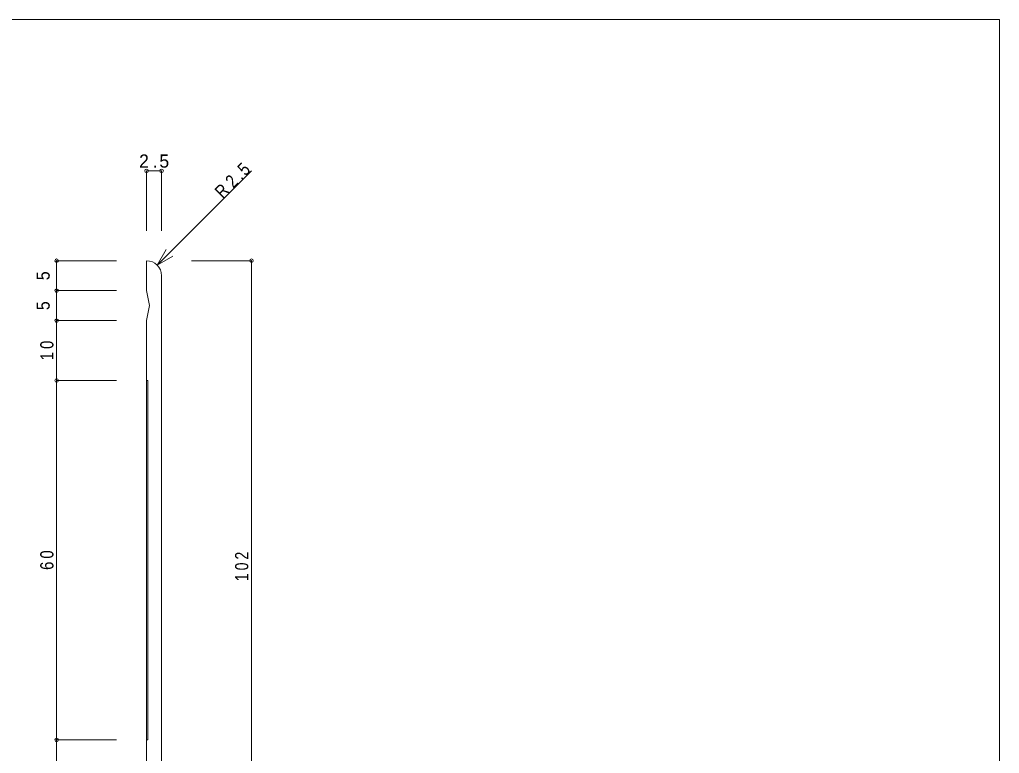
# Model space of a CAD drawing. Units: millimetres on the paper. Extents: x -141 to 141, y -98 to 98.
# Drawn here: x -22.4 to 141, y -25 to 97.5 of the extents above; entities that cross this region are included whole.
import ezdxf
from ezdxf.enums import TextEntityAlignment as Align

# ---------------------------------------------------------------- set-up
doc = ezdxf.new("R2010")
doc.units = ezdxf.units.MM
doc.header["$PDMODE"] = 32
doc.header["$PDSIZE"] = 0.6
for name, color, linetype, lineweight in [('0-0_ＫＢ製品', 2, 'Continuous', 9), ('0-3_寸法', 4, 'Continuous', 9), ('0-4_引出線字', 4, 'Continuous', 9), ('0-8_他製品', 7, 'Continuous', 9), ('F-0_図面枠', 5, 'Continuous', 9)]:
    doc.layers.add(name, color=color, linetype=linetype, lineweight=lineweight)
doc.styles.add('HGｺﾞｼｯｸM', font='')
doc.styles.get('HGｺﾞｼｯｸM').set_extended_font_data('HGｺﾞｼｯｸM')

msp = doc.modelspace()

# ---------------------------------------------------------------- linework, layer by layer
at = {"layer": '0-0_ＫＢ製品'}
for p, q in [((1.25, 54.75), (1.25, -44.75)), ((-1.25, -44.75), (-1.25, 47.25))]:
    msp.add_line(p, q, dxfattribs=at)
msp.add_lwpolyline([(-1.25, 47.25), (-0.75, 49.75), (-1.25, 52.25), (-1.25, 57.25)], dxfattribs=at)
msp.add_arc((-1.25, 54.75), 2.5, 0, 90, dxfattribs=at)
at = {"layer": '0-3_寸法'}
for p, q in [((-1.25, 72.25), (1.25, 72.25)), ((-1.25, 72.25), (-1.25, 62.25)), ((1.25, 72.25), (1.25, 62.25)), ((-16.25, 52.25), (-16.25, 57.25)), ((-16.25, 57.25), (-6.25, 57.25)), ((16.25, 57.25), (6.25, 57.25)), ((16.25, 57.25), (16.25, -44.75)), ((-16.25, 47.25), (-16.25, 52.25)), ((-16.25, 52.25), (-6.25, 52.25)), ((-16.25, 37.25), (-16.25, 47.25)), ((-16.25, 47.25), (-6.25, 47.25)), ((-16.25, -22.75), (-16.25, 37.25)), ((-16.25, 37.25), (-6.25, 37.25)), ((-16.25, -44.75), (-16.25, -22.75)), ((-16.25, -22.75), (-6.25, -22.75))]:
    msp.add_line(p, q, dxfattribs=at)
for p in [(-1.25, 72.25), (1.25, 72.25), (-16.25, 57.25), (16.25, 57.25), (-16.25, 52.25), (-16.25, 47.25), (-16.25, 37.25), (-16.25, -22.75)]:
    msp.add_point(p, dxfattribs=at)
at = {"layer": '0-4_引出線字'}
for q in [(16.25, 72.25), (2.018, 59.116), (3.116, 58.018)]:
    msp.add_line((0.518, 56.518), q, dxfattribs=at)
at = {"layer": '0-8_他製品'}
for p, q in [((-1.05, 37.25), (-1.25, 37.25)), ((-1.05, -22.75), (-1.05, 37.25)), ((-1.25, -22.75), (-1.05, -22.75))]:
    msp.add_line(p, q, dxfattribs=at)
at = {"layer": 'F-0_図面枠'}
for p, q in [((-141, 97.5), (141, 97.5)), ((141, 97.5), (141, -97.5))]:
    msp.add_line(p, q, dxfattribs=at)

# ---------------------------------------------------------------- texts
at = {"layer": '0-3_寸法', "color": 7, "style": 'HGｺﾞｼｯｸM', "width": 0.9}
for p in [(-16.75, 54), (-16.75, 49)]:
    msp.add_text('5', height=2.199, rotation=90, dxfattribs=at).set_placement(p, align=Align.BOTTOM_LEFT)
at = {"layer": '0-3_寸法', "color": 7, "insert": (-2.5, 72.75), "char_height": 2.199, "attachment_point": 7, "style": 'HGｺﾞｼｯｸM'}
msp.add_mtext('\\T1.38;2.5', dxfattribs=at)
at = {"layer": '0-3_寸法', "color": 7, "char_height": 2.199, "attachment_point": 7, "rotation": 90, "style": 'HGｺﾞｼｯｸM'}
for s, insert in [('\\T1.36;\\W0.85;10', (-16.75, 40.625)), ('\\T1.36;\\W0.85;60', (-16.75, 5.625)), ('\\T1.38;\\W0.8;102', (15.75, 3.75))]:
    msp.add_mtext(s, dxfattribs=dict(at, insert=insert))
at = {"layer": '0-4_引出線字', "color": 7, "insert": (11.477, 67.477), "char_height": 2.199, "attachment_point": 7, "rotation": 45, "style": 'HGｺﾞｼｯｸM'}
msp.add_mtext('\\T1.38;\\W0.85;R2.5', dxfattribs=at)

doc.saveas('drawing.dxf')
